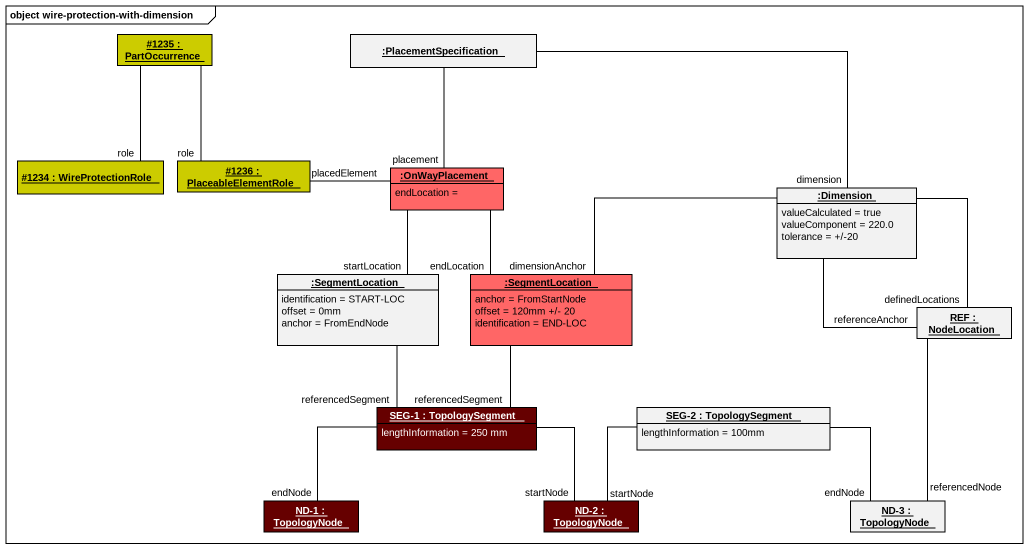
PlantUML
@startuml
mainframe object wire-protection-with-dimension
hide circle
hide empty members
object "#1235 : PartOccurrence" as o1235 #CCCC00
object ":PlacementSpecification" as PlacementSpecification
object "#1234 : WireProtectionRole" as o1234 #CCCC00
object "#1236 : PlaceableElementRole" as o1236 #CCCC00
object ":OnWayPlacement" as OnWayPlacement #FF6666 {
  endLocation =
}
object ":Dimension" as Dimension {
  valueCalculated = true
  valueComponent = 220.0
  tolerance = +/-20
}
object ":SegmentLocation" as SegmentLocation {
  identification = START-LOC
  offset = 0mm
  anchor = FromEndNode
}
object ":SegmentLocation" as SegmentLocation_2 #FF6666 {
  anchor = FromStartNode
  offset = 120mm +/- 20
  identification = END-LOC
}
object "REF : NodeLocation" as REF_
object "SEG-1 : TopologySegment" as SEG_1 #660000 {
  lengthInformation = 250 mm
}
object "SEG-2 : TopologySegment" as SEG_2 {
  lengthInformation = 100mm
}
object "ND-1 : TopologyNode" as ND_1 #660000
object "ND-2 : TopologyNode" as ND_2 #660000
object "ND-3 : TopologyNode" as ND_3
o1235 -- o1236 : role
PlacementSpecification -- OnWayPlacement : placement
PlacementSpecification -right- Dimension : dimension
o1234 -up- o1235 : role
o1236 -right- OnWayPlacement : placedElement
OnWayPlacement -- SegmentLocation : startLocation
OnWayPlacement -- SegmentLocation_2 : endLocation
Dimension -left- SegmentLocation_2 : dimensionAnchor
Dimension -- REF_ : definedLocations
Dimension -- REF_ : referenceAnchor
SegmentLocation -- SEG_1 : referencedSegment
SegmentLocation_2 -- SEG_1 : referencedSegment
REF_ -- ND_3 : referencedNode
SEG_1 -- ND_1 : endNode
SEG_1 -- ND_2 : startNode
SEG_2 -- ND_2 : startNode
SEG_2 -right- ND_3 : endNode
@enduml
